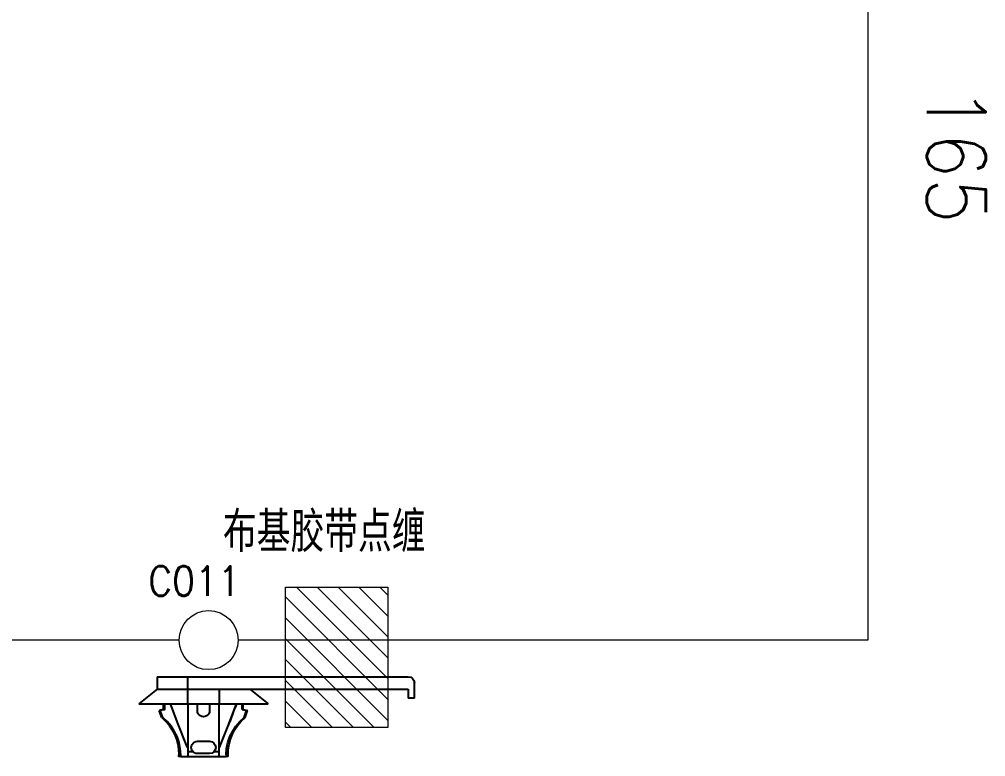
# Model space of a CAD drawing. Header units: inches. Extents: x 47316 to 59086, y 3141 to 11743.
# Drawn here: x 52245.6 to 52327.5, y 9525 to 9587.5 of the extents above; entities that cross this region are included whole.
import ezdxf

# ---------------------------------------------------------------- set-up
doc = ezdxf.new("R2010")
doc.units = ezdxf.units.IN
doc.header["$MEASUREMENT"] = 0
doc.styles.add('MtX_FangSong_GB2312', font='')
doc.styles.get("Standard").update_dxf_attribs({"font": ''})
doc.styles.get('MtX_FangSong_GB2312').set_extended_font_data('FangSong_GB2312')
doc.styles.get('Standard').set_extended_font_data('SimSun')
doc.linetypes.add('_VH_FELT_TAPE', pattern='A,0.4,-0.7,["FELT",Standard,S=0.3,R=0,X=-0.5,Y=-0.15],-0.7', length=1.8)

msp = doc.modelspace()

# ---------------------------------------------------------------- linework, layer by layer
at = {"color": 0, "lineweight": 15}
for p, q in [((52268.163, 9527.463), (52268.163, 9539.37)), ((52268.163, 9539.37), (52276.853, 9539.37)), ((52269.095, 9539.37), (52276.853, 9531.612)), ((52270.863, 9539.37), (52276.853, 9533.379)), ((52272.631, 9539.37), (52276.853, 9535.147)), ((52274.399, 9539.37), (52276.853, 9536.915)), ((52276.167, 9539.37), (52276.853, 9538.683)), ((52276.853, 9539.37), (52276.853, 9527.463)), ((52268.163, 9538.534), (52276.853, 9529.844)), ((52268.163, 9536.766), (52276.853, 9528.076)), ((52268.163, 9534.998), (52275.699, 9527.463)), ((52268.163, 9533.231), (52273.931, 9527.463)), ((52268.163, 9531.463), (52272.164, 9527.463)), ((52268.163, 9529.695), (52270.396, 9527.463)), ((52268.163, 9527.927), (52268.628, 9527.463)), ((52276.853, 9527.463), (52268.163, 9527.463))]:
    msp.add_line(p, q, dxfattribs=at)
at = {"color": 0, "linetype": '_VH_FELT_TAPE', "lineweight": 15, "ltscale": 5}
msp.add_line((52259.154, 9534.875), (52204.154, 9534.875), dxfattribs=at)
at = {"color": 0, "lineweight": -3, "ltscale": 0.125}
for p, q in [((52257.292, 9531.76), (52259.892, 9531.761)), ((52257.293, 9530.72), (52259.893, 9530.721)), ((52259.92, 9525.001), (52262.52, 9525.002))]:
    msp.add_line(p, q, dxfattribs=at)
at = {"color": 0, "lineweight": -3, "ltscale": 0.05}
for p, q in [((52257.292, 9531.76), (52257.293, 9530.72)), ((52259.893, 9530.721), (52259.892, 9531.761)), ((52260.7, 9526.301), (52261.74, 9526.301)), ((52261.74, 9525.261), (52260.7, 9525.261))]:
    msp.add_line(p, q, dxfattribs=at)
at = {"color": 0, "lineweight": -3}
for p, q in [((52259.892, 9531.761), (52278.586, 9531.766)), ((52262.545, 9530.722), (52278.587, 9530.726)), ((52259.079, 9527.755), (52258.423, 9529.472)), ((52263.304, 9527.612), (52264.015, 9529.474)), ((52258.14, 9527.981), (52257.77, 9528.328)), ((52258.466, 9527.595), (52258.14, 9527.981)), ((52263.973, 9527.596), (52264.299, 9527.983)), ((52264.299, 9527.983), (52264.668, 9528.33)), ((52258.744, 9527.174), (52258.466, 9527.595)), ((52258.977, 9526.706), (52258.744, 9527.174)), ((52259.792, 9525.965), (52259.079, 9527.755)), ((52262.571, 9525.782), (52263.304, 9527.612)), ((52263.463, 9526.707), (52263.696, 9527.175)), ((52263.696, 9527.175), (52263.973, 9527.596)), ((52259.149, 9526.211), (52258.977, 9526.706)), ((52263.291, 9526.212), (52263.463, 9526.707)), ((52259.256, 9525.695), (52259.149, 9526.211)), ((52259.292, 9525.167), (52259.256, 9525.695)), ((52263.149, 9525.168), (52263.185, 9525.696)), ((52263.185, 9525.696), (52263.291, 9526.212))]:
    msp.add_line(p, q, dxfattribs=at)
at = {"color": 0, "lineweight": -3, "ltscale": 0.0625}
msp.add_line((52279.107, 9529.947), (52279.107, 9531.247), dxfattribs=at)
at = {"color": 0, "lineweight": -3, "ltscale": 0.096049}
msp.add_line((52257.293, 9530.72), (52255.733, 9529.471), dxfattribs=at)
at = {"color": 0, "lineweight": -3, "ltscale": 0.127501}
for p, q in [((52259.893, 9530.721), (52262.545, 9530.722)), ((52259.893, 9529.473), (52262.545, 9529.474))]:
    msp.add_line(p, q, dxfattribs=at)
at = {"color": 0, "lineweight": -3, "ltscale": 0.06}
for p, q in [((52259.893, 9529.473), (52259.893, 9530.721)), ((52262.545, 9530.722), (52262.545, 9529.474))]:
    msp.add_line(p, q, dxfattribs=at)
at = {"color": 0, "lineweight": -3, "ltscale": 0.096047}
msp.add_line((52265.145, 9530.722), (52266.705, 9529.475), dxfattribs=at)
at = {"color": 0, "lineweight": -3, "ltscale": 0.0375}
msp.add_line((52278.587, 9530.726), (52278.587, 9529.946), dxfattribs=at)
at = {"color": 0, "lineweight": -3, "ltscale": 0.025}
msp.add_line((52279.107, 9529.947), (52278.587, 9529.946), dxfattribs=at)
at = {"color": 0, "lineweight": -3, "ltscale": 0.200002}
msp.add_line((52255.733, 9529.471), (52259.893, 9529.473), dxfattribs=at)
at = {"color": 0, "lineweight": -3, "ltscale": 0.018199}
msp.add_line((52257.839, 9529.004), (52257.475, 9528.9), dxfattribs=at)
at = {"color": 0, "lineweight": -3, "ltscale": 0.003949}
msp.add_line((52257.557, 9528.9), (52257.475, 9528.9), dxfattribs=at)
at = {"color": 0, "lineweight": -3, "ltscale": 0.029262}
for p, q in [((52257.683, 9528.328), (52257.475, 9528.9)), ((52264.755, 9528.33), (52264.963, 9528.902))]:
    msp.add_line(p, q, dxfattribs=at)
at = {"color": 0, "lineweight": -3, "ltscale": 0.018619}
for p, q in [((52257.93, 9529.004), (52257.557, 9528.9)), ((52264.508, 9529.006), (52264.881, 9528.902))]:
    msp.add_line(p, q, dxfattribs=at)
at = {"color": 0, "lineweight": -3, "ltscale": 0.029344}
for p, q in [((52257.77, 9528.328), (52257.557, 9528.9)), ((52264.668, 9528.33), (52264.881, 9528.902))]:
    msp.add_line(p, q, dxfattribs=at)
at = {"color": 0, "lineweight": -3, "ltscale": 0.022501}
for p, q in [((52257.839, 9529.004), (52257.839, 9529.472)), ((52257.93, 9529.004), (52257.93, 9529.472)), ((52264.508, 9529.006), (52264.508, 9529.474)), ((52264.599, 9529.006), (52264.599, 9529.474))]:
    msp.add_line(p, q, dxfattribs=at)
at = {"color": 0, "lineweight": -3, "ltscale": 0.004385}
for p, q in [((52257.839, 9529.004), (52257.93, 9529.004)), ((52264.599, 9529.006), (52264.508, 9529.006))]:
    msp.add_line(p, q, dxfattribs=at)
at = {"color": 0, "lineweight": -3, "ltscale": 0.193349}
for p, q in [((52259.92, 9525.451), (52259.919, 9529.473)), ((52262.519, 9529.474), (52262.52, 9525.452))]:
    msp.add_line(p, q, dxfattribs=at)
at = {"color": 0, "lineweight": -3, "ltscale": 0.0275}
for p, q in [((52260.699, 9528.901), (52260.699, 9529.473)), ((52261.739, 9529.473), (52261.739, 9528.901))]:
    msp.add_line(p, q, dxfattribs=at)
at = {"color": 0, "lineweight": -3, "ltscale": 0.2}
msp.add_line((52262.545, 9529.474), (52266.705, 9529.475), dxfattribs=at)
at = {"color": 0, "lineweight": -3, "ltscale": 0.0182}
msp.add_line((52264.599, 9529.006), (52264.963, 9528.902), dxfattribs=at)
at = {"color": 0, "lineweight": -3, "ltscale": 0.003951}
msp.add_line((52264.881, 9528.902), (52264.963, 9528.902), dxfattribs=at)
at = {"color": 0, "lineweight": -3, "ltscale": 0.004189}
for p, q in [((52257.77, 9528.328), (52257.683, 9528.328)), ((52264.755, 9528.33), (52264.668, 9528.33))]:
    msp.add_line(p, q, dxfattribs=at)
at = {"color": 0, "lineweight": -3, "ltscale": 0.00959}
msp.add_line((52259.869, 9525.781), (52259.792, 9525.965), dxfattribs=at)
at = {"color": 0, "lineweight": -3, "ltscale": 0.007297}
for p, q in [((52259.292, 9525.167), (52259.14, 9525.167)), ((52259.292, 9525.001), (52259.14, 9525)), ((52263.3, 9525.168), (52263.149, 9525.168)), ((52263.3, 9525.002), (52263.149, 9525.002))]:
    msp.add_line(p, q, dxfattribs=at)
at = {"color": 0, "lineweight": -3, "ltscale": 0.008013}
for p, q in [((52259.14, 9525), (52259.14, 9525.167)), ((52259.292, 9525.001), (52259.292, 9525.167)), ((52263.149, 9525.168), (52263.149, 9525.002)), ((52263.3, 9525.002), (52263.3, 9525.168))]:
    msp.add_line(p, q, dxfattribs=at)
at = {"color": 0, "lineweight": -3, "ltscale": 0.030203}
for p, q in [((52259.292, 9525.001), (52259.92, 9525.001)), ((52262.52, 9525.002), (52263.149, 9525.002))]:
    msp.add_line(p, q, dxfattribs=at)
at = {"color": 0, "lineweight": -3, "ltscale": 0.021651}
for p, q in [((52259.92, 9525.001), (52259.92, 9525.451)), ((52262.52, 9525.452), (52262.52, 9525.002))]:
    msp.add_line(p, q, dxfattribs=at)
at = {"color": 0, "lineweight": -3, "ltscale": 0.018167}
for p, q in [((52259.92, 9525.451), (52260.298, 9525.451)), ((52262.142, 9525.452), (52262.52, 9525.452))]:
    msp.add_line(p, q, dxfattribs=at)
at = {"color": 0, "linetype": '_VH_FELT_TAPE', "lineweight": 15, "ltscale": 5}
msp.add_lwpolyline([(52317.545, 9618.355), (52317.545, 9534.875), (52264.154, 9534.875)], dxfattribs=at)
at = {"color": 0, "linetype": 'Continuous', "lineweight": 15}
msp.add_circle((52261.654, 9534.875), 2.5, dxfattribs=at)
at = {"color": 0, "lineweight": -3, "extrusion": (0, 0, -1)}
for centre, major_axis, start_param, end_param in [((52278.587, 9531.246), (0, -0.52), 3.141593, 4.712389), ((52261.219, 9528.901), (0, -0.52), 4.712389, 7.853982), ((52064.03, 9604.74), (0.064, -213.679), 5.072651, 5.082156), ((52254.98, 9525.166), (0.001, -4.16), 3.849177, 4.712389), ((52267.46, 9525.17), (0.001, -4.16), 1.570796, 2.434008), ((52260.7, 9525.781), (0, -0.52), 0, 3.141593), ((52261.74, 9525.781), (0, -0.52), 3.141593, 6.283185)]:
    msp.add_ellipse(centre, major_axis=major_axis, ratio=1, start_param=start_param, end_param=end_param, dxfattribs=at)

# ---------------------------------------------------------------- texts
at = {"color": 0, "lineweight": 15, "style": 'MtX_FangSong_GB2312', "width": 0.7}
msp.add_text('布基胶带点缠', height=3, dxfattribs=at).set_placement((52262.868, 9542.675))
at = {"color": 7, "linetype": '_VH_FELT_TAPE', "lineweight": 18, "ltscale": 5, "insert": (52327.545, 9581.758), "char_height": 5, "width": 12.85714, "attachment_point": 1, "rotation": 270}
msp.add_mtext('\\Fromans.shx;\\W0.9000000000;\\T1.0000000000;\\o\\l165', dxfattribs=at)
at = {"color": 21, "linetype": 'Continuous', "lineweight": 15, "insert": (52256.541, 9541.141), "char_height": 2.5, "width": 8.67857, "attachment_point": 1}
msp.add_mtext('\\Fromans.shx;\\W0.9000000000;\\T1.0000000000;\\o\\lC011', dxfattribs=at)

doc.saveas('drawing.dxf')
